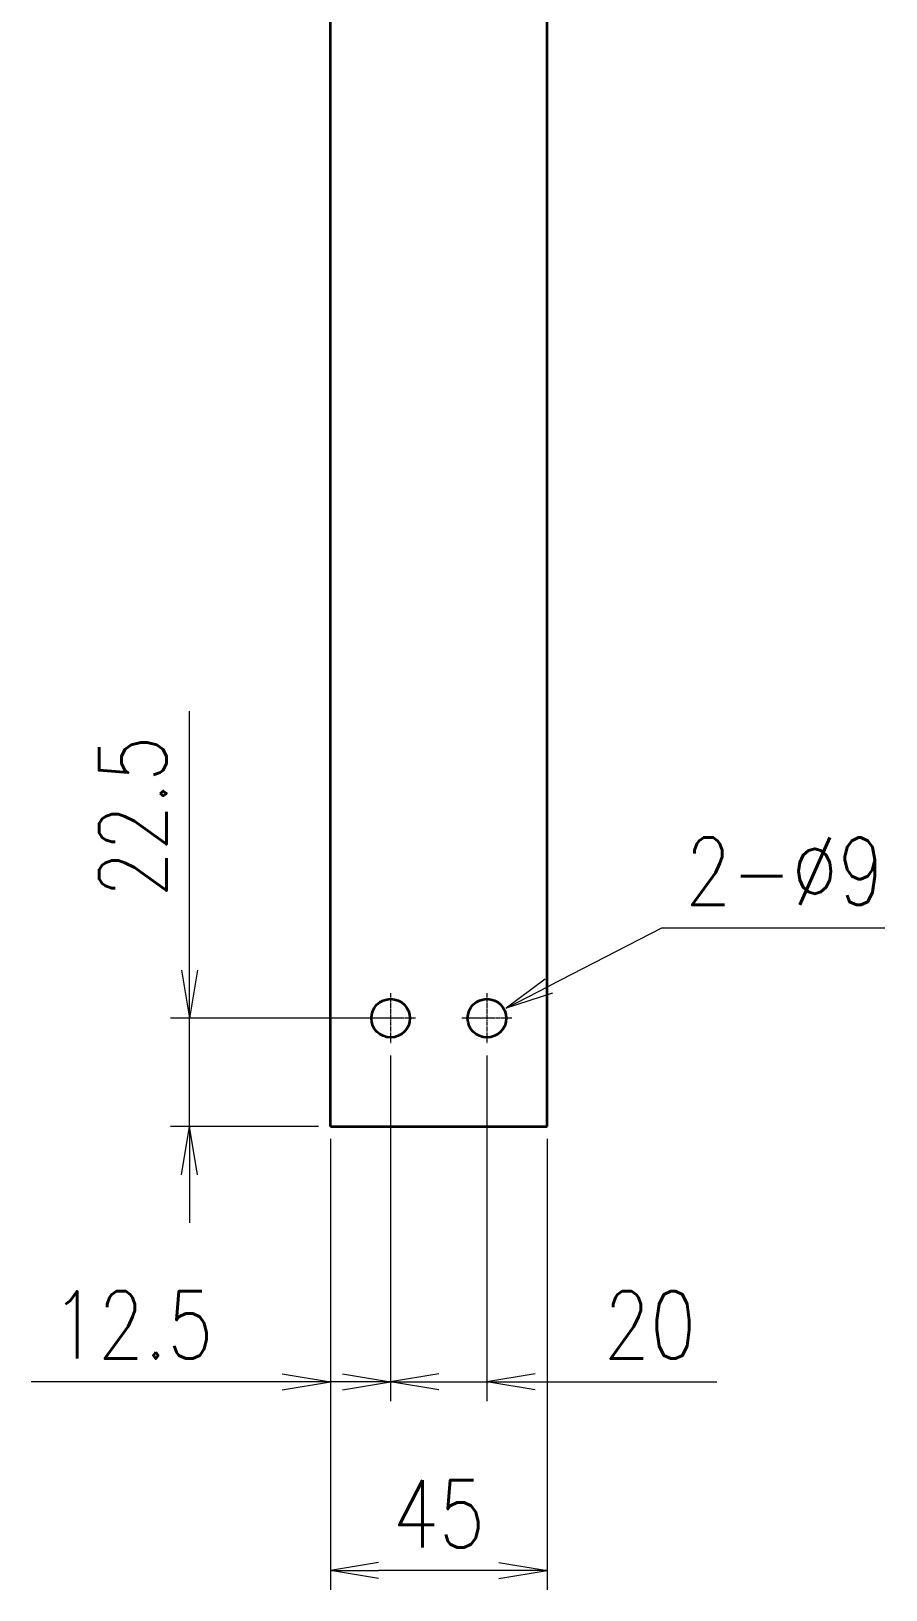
# Model space of a CAD drawing. Header units: millimetres. Extents: x -24189 to 119503, y -125094 to -79532.
# Drawn here: x 118536.6 to 118714.1, y -81527.5 to -81204 of the extents above; entities that cross this region are included whole.
import ezdxf

# ---------------------------------------------------------------- set-up
doc = ezdxf.new("R2010")
doc.units = ezdxf.units.MM
doc.header["$LTSCALE"] = 0.5
doc.linetypes.add('AM_ISO08W050x2', pattern=[9, 6, -0.75, 1.5, -0.75])
for name, color, linetype, lineweight in [('中心线', 2, 'AM_ISO08W050x2', 18), ('标注线', 3, 'Continuous', 18), ('粗实线', 7, 'Continuous', 35)]:
    doc.layers.add(name, color=color, linetype=linetype, lineweight=lineweight)
doc.styles.add('DIM', font='romans.shx', dxfattribs={"width": 0.8, "bigfont": 'bigfont.shx'})
doc.dimstyles.new('DEH 1-4$0', dxfattribs={"dimscale": 4, "dimtxt": 3.5, "dimasz": 2.5, "dimexe": 1, "dimexo": 0.625, "dimgap": 1.2, "dimtad": 1, "dimdsep": 46, "dimtxsty": 'DIM', "dimblk": 'OPEN', "dimcen": 0, "dimclrd": 8, "dimclre": 8, "dimclrt": 2, "dimazin": 2, "dimtfac": 0.5, "dimtmove": 0, "dimatfit": 3, "dimldrblk": 'OPEN', "dimfxl": 1, "dimtolj": 2, "dimlwd": 18, "dimlwe": 18, "dimarcsym": 0})
doc.dimstyles.new('DEH 1-4$3', dxfattribs={"dimscale": 4, "dimtxt": 3.5, "dimasz": 2.5, "dimexe": 1, "dimexo": 0.625, "dimgap": 1.2, "dimtad": 1, "dimtoh": 1, "dimdsep": 46, "dimtxsty": 'DIM', "dimblk": 'OPEN', "dimcen": 0, "dimclrd": 8, "dimclre": 8, "dimclrt": 2, "dimazin": 2, "dimtfac": 0.5, "dimtofl": 0, "dimtmove": 0, "dimatfit": 3, "dimldrblk": 'OPEN', "dimfxl": 1, "dimtolj": 2, "dimlwd": 18, "dimlwe": 18, "dimarcsym": 0})

# ---------------------------------------------------------------- blocks, each defined once
blk = doc.blocks.new('_Open')
at = {"color": 0, "linetype": 'ByBlock', "lineweight": -2}
for p, q in [((-1, 0.167), (0, 0)), ((-1, -0.167), (0, 0)), ((0, 0), (-1, 0))]:
    blk.add_line(p, q, dxfattribs=at)
blk = doc.blocks.new('*D12')
at = {"layer": 'Defpoints', "color": 0, "transparency": 16777216}
for p in [(118611.22, -81414.09), (118598.72, -81431.39), (118598.72, -81484.35)]:
    blk.add_point(p, dxfattribs=at)
at = {"layer": '标注线', "color": 8, "lineweight": 18, "transparency": 16777216}
for p, q in [((118611.22, -81416.59), (118611.22, -81488.35)), ((118598.72, -81433.89), (118598.72, -81488.35)), ((118588.72, -81484.35), (118536.59, -81484.35)), ((118611.22, -81484.35), (118598.72, -81484.35)), ((118621.22, -81484.35), (118631.22, -81484.35))]:
    blk.add_line(p, q, dxfattribs=at)
at = {"layer": '标注线', "color": 8, "lineweight": 18, "transparency": 16777216, "xscale": 10, "yscale": 10, "zscale": 10}
blk.add_blockref('_Open', (118598.72, -81484.35), dxfattribs=at)
at = {"layer": '标注线', "color": 8, "lineweight": 18, "transparency": 16777216, "xscale": 10, "yscale": 10, "zscale": 10, "rotation": 180}
blk.add_blockref('_Open', (118611.22, -81484.35), dxfattribs=at)
at = {"layer": '标注线', "color": 2, "transparency": 16777216, "insert": (118557.66, -81472.55), "char_height": 14, "attachment_point": 5, "style": 'DIM'}
blk.add_mtext('\\A2;12.5', dxfattribs=at)
blk = doc.blocks.new('*D13')
at = {"layer": 'Defpoints', "color": 0, "transparency": 16777216}
for p in [(118611.22, -81414.09), (118631.22, -81414.09), (118631.22, -81484.35)]:
    blk.add_point(p, dxfattribs=at)
at = {"layer": '标注线', "color": 8, "lineweight": 18, "transparency": 16777216}
for p, q in [((118611.22, -81416.59), (118611.22, -81488.35)), ((118631.22, -81416.59), (118631.22, -81488.35)), ((118601.22, -81484.35), (118591.22, -81484.35)), ((118611.22, -81484.35), (118631.22, -81484.35)), ((118641.22, -81484.35), (118678.96, -81484.35))]:
    blk.add_line(p, q, dxfattribs=at)
at = {"layer": '标注线', "color": 8, "lineweight": 18, "transparency": 16777216, "xscale": 10, "yscale": 10, "zscale": 10}
blk.add_blockref('_Open', (118611.22, -81484.35), dxfattribs=at)
at = {"layer": '标注线', "color": 8, "lineweight": 18, "transparency": 16777216, "xscale": 10, "yscale": 10, "zscale": 10, "rotation": 180}
blk.add_blockref('_Open', (118631.22, -81484.35), dxfattribs=at)
at = {"layer": '标注线', "color": 2, "transparency": 16777216, "insert": (118665.09, -81472.55), "char_height": 14, "attachment_point": 5, "style": 'DIM'}
blk.add_mtext('\\A2;20', dxfattribs=at)
blk = doc.blocks.new('*D14')
at = {"layer": 'Defpoints', "color": 0, "transparency": 16777216}
for p in [(118569.49, -81408.89), (118611.22, -81408.89), (118598.72, -81431.39)]:
    blk.add_point(p, dxfattribs=at)
at = {"layer": '标注线', "color": 8, "lineweight": 18, "transparency": 16777216}
for p, q in [((118569.49, -81398.89), (118569.49, -81345.15)), ((118608.72, -81408.89), (118565.49, -81408.89)), ((118569.49, -81431.39), (118569.49, -81408.89)), ((118596.22, -81431.39), (118565.49, -81431.39)), ((118569.49, -81441.39), (118569.49, -81451.39))]:
    blk.add_line(p, q, dxfattribs=at)
at = {"layer": '标注线', "color": 8, "lineweight": 18, "transparency": 16777216, "xscale": 10, "yscale": 10, "zscale": 10}
for p, rotation in [((118569.49, -81408.89), 270), ((118569.49, -81431.39), 90)]:
    blk.add_blockref('_Open', p, dxfattribs=dict(at, rotation=rotation))
at = {"layer": '标注线', "color": 2, "transparency": 16777216, "insert": (118557.69, -81367.02), "char_height": 14, "attachment_point": 5, "rotation": 90, "style": 'DIM'}
blk.add_mtext('\\A2;22.5', dxfattribs=at)
blk = doc.blocks.new('*D15')
at = {"layer": 'Defpoints', "color": 0, "transparency": 16777216}
for p in [(118598.72, -81431.39), (118643.72, -81431.39), (118598.72, -81523.55)]:
    blk.add_point(p, dxfattribs=at)
at = {"layer": '标注线', "color": 8, "lineweight": 18, "transparency": 16777216}
for p, q in [((118598.72, -81433.89), (118598.72, -81527.55)), ((118643.72, -81433.89), (118643.72, -81527.55)), ((118633.72, -81523.55), (118608.72, -81523.55))]:
    blk.add_line(p, q, dxfattribs=at)
at = {"layer": '标注线', "color": 8, "lineweight": 18, "transparency": 16777216, "xscale": 10, "yscale": 10, "zscale": 10, "rotation": 180}
blk.add_blockref('_Open', (118598.72, -81523.55), dxfattribs=at)
at = {"layer": '标注线', "color": 8, "lineweight": 18, "transparency": 16777216, "xscale": 10, "yscale": 10, "zscale": 10}
blk.add_blockref('_Open', (118643.72, -81523.55), dxfattribs=at)
at = {"layer": '标注线', "color": 2, "transparency": 16777216, "insert": (118621.22, -81511.75), "char_height": 14, "attachment_point": 5, "style": 'DIM'}
blk.add_mtext('\\A2;45', dxfattribs=at)
blk = doc.blocks.new('*D16')
at = {"layer": 'Defpoints', "color": 0, "transparency": 16777216}
for p in [(118635.22, -81406.82), (118627.23, -81410.95)]:
    blk.add_point(p, dxfattribs=at)
at = {"layer": '标注线', "color": 8, "lineweight": 18, "transparency": 16777216}
for p, q in [((118667.45, -81390.16), (118644.11, -81402.23)), ((118713.85, -81390.16), (118667.45, -81390.16))]:
    blk.add_line(p, q, dxfattribs=at)
at = {"layer": '标注线', "color": 8, "lineweight": 18, "transparency": 16777216, "xscale": 10, "yscale": 10, "zscale": 10, "rotation": 207.332015331895}
blk.add_blockref('_Open', (118635.22, -81406.82), dxfattribs=at)
at = {"layer": '标注线', "color": 2, "transparency": 16777216, "insert": (118693.05, -81378.36), "char_height": 14, "attachment_point": 5, "style": 'DIM'}
blk.add_mtext('\\A2;2-%%c9', dxfattribs=at)

msp = doc.modelspace()

# ---------------------------------------------------------------- linework, layer by layer
at = {"layer": '中心线', "color": 2, "lineweight": 13, "ltscale": 0.260001}
for p, q in [((118611.224, -81403.685), (118611.224, -81414.085)), ((118631.224, -81403.685), (118631.224, -81414.085)), ((118616.424, -81408.885), (118606.024, -81408.885)), ((118636.424, -81408.885), (118626.024, -81408.885))]:
    msp.add_line(p, q, dxfattribs=at)
at = {"layer": '粗实线', "color": 7, "lineweight": 35}
for p, q in [((118598.724, -81431.385), (118598.724, -81138.907)), ((118643.724, -81431.385), (118643.724, -81138.907)), ((118598.724, -81431.385), (118643.724, -81431.385))]:
    msp.add_line(p, q, dxfattribs=at)
for centre in [(118611.224, -81408.885), (118631.224, -81408.885)]:
    msp.add_circle(centre, 4, dxfattribs=at)

# ---------------------------------------------------------------- dimensions: what is measured, and where the dimension line sits
at = {"layer": '标注线'}
dim = msp.add_linear_dim(base=(118569.493, -81408.885), p1=(118598.724, -81431.385), p2=(118611.224, -81408.885), angle=90, dimstyle='DEH 1-4$0', dxfattribs=at)
dim.commit()
dim.dimension.update_dxf_attribs({"geometry": '*D14', "text_midpoint": (118557.693, -81367.019)})
dim = msp.add_diameter_dim_2p(p1=(118627.226, -81410.951), p2=(118635.222, -81406.819), dimstyle='DEH 1-4$3', override={"dimpost": '2-%%c<>'}, dxfattribs=at)
dim.commit()
dim.dimension.update_dxf_attribs({"geometry": '*D16', "text_midpoint": (118693.052, -81390.161), "dimtype": 163})
for base, p1, p2, picture, middle in [((118598.724, -81484.346), (118611.224, -81414.085), (118598.724, -81431.385), '*D12', (118557.657, -81472.546)), ((118631.224, -81484.346), (118611.224, -81414.085), (118631.224, -81414.085), '*D13', (118665.091, -81472.546)), ((118598.724, -81523.547), (118643.724, -81431.385), (118598.724, -81431.385), '*D15', (118621.224, -81511.747))]:
    dim = msp.add_linear_dim(base=base, p1=p1, p2=p2, dimstyle='DEH 1-4$0', dxfattribs=at)
    dim.commit()
    dim.dimension.update_dxf_attribs({"geometry": picture, "text_midpoint": middle})

doc.saveas('drawing.dxf')
